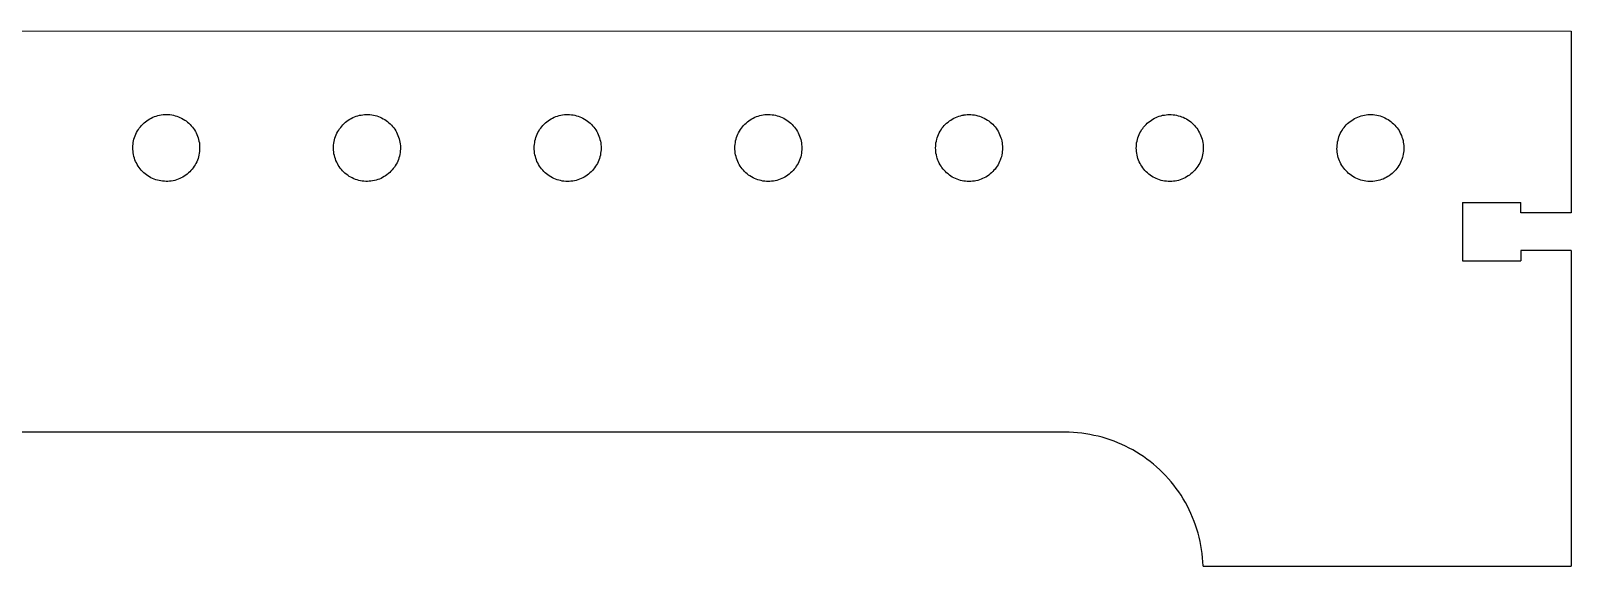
# Model space of a CAD drawing. Extents: x -73 to 73, y -45 to 45.
# Drawn here: x -60.31 to -48.8, y -44.81 to -40.81 of the extents above; entities that cross this region are included whole.
import ezdxf

# ---------------------------------------------------------------- set-up
doc = ezdxf.new("R2010")
doc.units = 0
doc.header["$MEASUREMENT"] = 0
doc.layers.get('0').update_dxf_attribs({"linetype": 'CONTINUOUS'})

msp = doc.modelspace()

# ---------------------------------------------------------------- linework, layer by layer
for p, q in [((-66.548, -40.81), (-48.797, -40.812)), ((-48.797, -40.812), (-48.798, -42.171)), ((-59.373, -41.448), (-59.361, -41.444)), ((-59.361, -41.444), (-59.348, -41.441)), ((-59.348, -41.441), (-59.335, -41.439)), ((-59.335, -41.439), (-59.322, -41.437)), ((-59.322, -41.437), (-59.309, -41.436)), ((-59.309, -41.436), (-59.296, -41.436)), ((-59.296, -41.436), (-59.283, -41.436)), ((-59.283, -41.436), (-59.27, -41.437)), ((-59.27, -41.437), (-59.257, -41.439)), ((-59.257, -41.439), (-59.244, -41.442)), ((-59.244, -41.442), (-59.231, -41.445)), ((-59.231, -41.445), (-59.219, -41.449)), ((-57.879, -41.449), (-57.866, -41.445)), ((-57.866, -41.445), (-57.853, -41.442)), ((-57.853, -41.442), (-57.842, -41.44)), ((-57.842, -41.44), (-57.841, -41.44)), ((-57.841, -41.44), (-57.828, -41.438)), ((-57.828, -41.438), (-57.816, -41.437)), ((-57.816, -41.437), (-57.815, -41.436)), ((-57.815, -41.436), (-57.801, -41.436)), ((-57.801, -41.436), (-57.788, -41.436)), ((-57.788, -41.436), (-57.775, -41.437)), ((-57.775, -41.437), (-57.762, -41.438)), ((-57.762, -41.438), (-57.749, -41.441)), ((-57.749, -41.441), (-57.737, -41.443)), ((-57.737, -41.443), (-57.724, -41.447)), ((-56.374, -41.448), (-56.361, -41.444)), ((-56.361, -41.444), (-56.348, -41.441)), ((-56.348, -41.441), (-56.335, -41.439)), ((-56.335, -41.439), (-56.322, -41.437)), ((-56.322, -41.437), (-56.309, -41.436)), ((-56.309, -41.436), (-56.296, -41.436)), ((-56.296, -41.436), (-56.283, -41.436)), ((-56.283, -41.436), (-56.27, -41.438)), ((-56.27, -41.438), (-56.257, -41.439)), ((-56.257, -41.439), (-56.244, -41.442)), ((-56.244, -41.442), (-56.232, -41.445)), ((-56.232, -41.445), (-56.219, -41.449)), ((-54.874, -41.448), (-54.861, -41.444)), ((-54.861, -41.444), (-54.848, -41.441)), ((-54.848, -41.441), (-54.836, -41.439)), ((-54.836, -41.439), (-54.823, -41.437)), ((-54.823, -41.437), (-54.809, -41.436)), ((-54.809, -41.436), (-54.796, -41.436)), ((-54.796, -41.436), (-54.783, -41.437)), ((-54.783, -41.437), (-54.77, -41.438)), ((-54.77, -41.438), (-54.757, -41.439)), ((-54.757, -41.439), (-54.744, -41.442)), ((-54.744, -41.442), (-54.732, -41.445)), ((-54.732, -41.445), (-54.719, -41.449)), ((-53.375, -41.448), (-53.362, -41.445)), ((-53.362, -41.445), (-53.35, -41.442)), ((-53.35, -41.442), (-53.339, -41.44)), ((-53.339, -41.44), (-53.337, -41.439)), ((-53.337, -41.439), (-53.324, -41.438)), ((-53.324, -41.438), (-53.311, -41.437)), ((-53.311, -41.437), (-53.298, -41.436)), ((-53.298, -41.436), (-53.285, -41.437)), ((-53.285, -41.437), (-53.271, -41.438)), ((-53.271, -41.438), (-53.258, -41.439)), ((-53.258, -41.439), (-53.246, -41.442)), ((-53.246, -41.442), (-53.233, -41.445)), ((-53.233, -41.445), (-53.22, -41.448)), ((-51.876, -41.449), (-51.863, -41.445)), ((-51.863, -41.445), (-51.851, -41.442)), ((-51.851, -41.442), (-51.838, -41.44)), ((-51.838, -41.44), (-51.825, -41.438)), ((-51.825, -41.438), (-51.812, -41.437)), ((-51.812, -41.437), (-51.799, -41.436)), ((-51.799, -41.436), (-51.786, -41.437)), ((-51.786, -41.437), (-51.772, -41.438)), ((-51.772, -41.438), (-51.76, -41.439)), ((-51.76, -41.439), (-51.747, -41.442)), ((-51.747, -41.442), (-51.734, -41.445)), ((-51.734, -41.445), (-51.721, -41.448)), ((-50.368, -41.446), (-50.355, -41.443)), ((-50.355, -41.443), (-50.342, -41.44)), ((-50.342, -41.44), (-50.329, -41.438)), ((-50.329, -41.438), (-50.316, -41.437)), ((-50.316, -41.437), (-50.303, -41.436)), ((-50.303, -41.436), (-50.29, -41.437)), ((-50.29, -41.437), (-50.277, -41.437)), ((-50.277, -41.437), (-50.264, -41.439)), ((-50.264, -41.439), (-50.251, -41.441)), ((-50.251, -41.441), (-50.238, -41.444)), ((-50.238, -41.444), (-50.226, -41.447)), ((-59.52, -41.571), (-59.513, -41.559)), ((-59.513, -41.559), (-59.506, -41.548)), ((-59.506, -41.548), (-59.499, -41.538)), ((-59.499, -41.538), (-59.491, -41.527)), ((-59.491, -41.527), (-59.482, -41.517)), ((-59.482, -41.517), (-59.473, -41.508)), ((-59.473, -41.508), (-59.464, -41.499)), ((-59.464, -41.499), (-59.454, -41.491)), ((-59.454, -41.491), (-59.443, -41.483)), ((-59.443, -41.483), (-59.432, -41.475)), ((-59.432, -41.475), (-59.421, -41.469)), ((-59.421, -41.469), (-59.41, -41.462)), ((-59.41, -41.462), (-59.398, -41.457)), ((-59.398, -41.457), (-59.386, -41.452)), ((-59.386, -41.452), (-59.373, -41.448)), ((-59.219, -41.449), (-59.207, -41.453)), ((-59.207, -41.453), (-59.195, -41.458)), ((-59.195, -41.458), (-59.183, -41.464)), ((-59.183, -41.464), (-59.171, -41.47)), ((-59.171, -41.47), (-59.16, -41.477)), ((-59.16, -41.477), (-59.149, -41.484)), ((-59.149, -41.484), (-59.139, -41.492)), ((-59.139, -41.492), (-59.129, -41.501)), ((-59.129, -41.501), (-59.12, -41.51)), ((-59.12, -41.51), (-59.111, -41.52)), ((-59.111, -41.52), (-59.102, -41.53)), ((-59.102, -41.53), (-59.094, -41.54)), ((-59.094, -41.54), (-59.087, -41.551)), ((-59.087, -41.551), (-59.08, -41.562)), ((-58.016, -41.564), (-58.009, -41.553)), ((-58.009, -41.553), (-58.002, -41.542)), ((-58.002, -41.542), (-57.994, -41.532)), ((-57.994, -41.532), (-57.986, -41.522)), ((-57.986, -41.522), (-57.977, -41.512)), ((-57.977, -41.512), (-57.968, -41.503)), ((-57.968, -41.503), (-57.958, -41.494)), ((-57.958, -41.494), (-57.948, -41.486)), ((-57.948, -41.486), (-57.937, -41.478)), ((-57.937, -41.478), (-57.926, -41.471)), ((-57.926, -41.471), (-57.915, -41.465)), ((-57.915, -41.465), (-57.903, -41.459)), ((-57.903, -41.459), (-57.891, -41.454)), ((-57.891, -41.454), (-57.879, -41.449)), ((-57.724, -41.447), (-57.712, -41.451)), ((-57.712, -41.451), (-57.699, -41.456)), ((-57.699, -41.456), (-57.688, -41.461)), ((-57.688, -41.461), (-57.676, -41.467)), ((-57.676, -41.467), (-57.665, -41.474)), ((-57.665, -41.474), (-57.654, -41.481)), ((-57.654, -41.481), (-57.643, -41.489)), ((-57.643, -41.489), (-57.633, -41.498)), ((-57.633, -41.498), (-57.624, -41.506)), ((-57.624, -41.506), (-57.614, -41.516)), ((-57.614, -41.516), (-57.606, -41.526)), ((-57.606, -41.526), (-57.598, -41.536)), ((-57.598, -41.536), (-57.59, -41.546)), ((-57.59, -41.546), (-57.583, -41.558)), ((-57.583, -41.558), (-57.577, -41.569)), ((-56.52, -41.571), (-56.513, -41.56)), ((-56.513, -41.56), (-56.507, -41.549)), ((-56.507, -41.549), (-56.499, -41.538)), ((-56.499, -41.538), (-56.491, -41.528)), ((-56.491, -41.528), (-56.482, -41.518)), ((-56.482, -41.518), (-56.473, -41.508)), ((-56.473, -41.508), (-56.464, -41.499)), ((-56.464, -41.499), (-56.454, -41.491)), ((-56.454, -41.491), (-56.443, -41.483)), ((-56.443, -41.483), (-56.433, -41.476)), ((-56.433, -41.476), (-56.421, -41.469)), ((-56.421, -41.469), (-56.41, -41.463)), ((-56.41, -41.463), (-56.398, -41.457)), ((-56.398, -41.457), (-56.386, -41.452)), ((-56.386, -41.452), (-56.374, -41.448)), ((-56.219, -41.449), (-56.207, -41.453)), ((-56.207, -41.453), (-56.195, -41.458)), ((-56.195, -41.458), (-56.183, -41.464)), ((-56.183, -41.464), (-56.171, -41.47)), ((-56.171, -41.47), (-56.16, -41.477)), ((-56.16, -41.477), (-56.15, -41.485)), ((-56.15, -41.485), (-56.139, -41.493)), ((-56.139, -41.493), (-56.129, -41.501)), ((-56.129, -41.501), (-56.12, -41.51)), ((-56.12, -41.51), (-56.111, -41.52)), ((-56.111, -41.52), (-56.102, -41.53)), ((-56.102, -41.53), (-56.095, -41.54)), ((-56.095, -41.54), (-56.087, -41.551)), ((-56.087, -41.551), (-56.08, -41.562)), ((-55.02, -41.572), (-55.013, -41.56)), ((-55.013, -41.56), (-55.007, -41.549)), ((-55.007, -41.549), (-54.999, -41.538)), ((-54.999, -41.538), (-54.991, -41.528)), ((-54.991, -41.528), (-54.983, -41.518)), ((-54.983, -41.518), (-54.974, -41.508)), ((-54.974, -41.508), (-54.964, -41.5)), ((-54.964, -41.5), (-54.954, -41.491)), ((-54.954, -41.491), (-54.944, -41.483)), ((-54.944, -41.483), (-54.933, -41.476)), ((-54.933, -41.476), (-54.922, -41.469)), ((-54.922, -41.469), (-54.91, -41.463)), ((-54.91, -41.463), (-54.898, -41.457)), ((-54.898, -41.457), (-54.886, -41.452)), ((-54.886, -41.452), (-54.874, -41.448)), ((-54.719, -41.449), (-54.707, -41.453)), ((-54.707, -41.453), (-54.695, -41.458)), ((-54.695, -41.458), (-54.683, -41.464)), ((-54.683, -41.464), (-54.672, -41.47)), ((-54.672, -41.47), (-54.66, -41.477)), ((-54.66, -41.477), (-54.65, -41.485)), ((-54.65, -41.485), (-54.639, -41.493)), ((-54.639, -41.493), (-54.629, -41.501)), ((-54.629, -41.501), (-54.62, -41.51)), ((-54.62, -41.51), (-54.611, -41.52)), ((-54.611, -41.52), (-54.603, -41.53)), ((-54.603, -41.53), (-54.595, -41.54)), ((-54.595, -41.54), (-54.587, -41.551)), ((-54.587, -41.551), (-54.58, -41.562)), ((-53.514, -41.561), (-53.507, -41.55)), ((-53.507, -41.55), (-53.5, -41.539)), ((-53.5, -41.539), (-53.492, -41.529)), ((-53.492, -41.529), (-53.483, -41.519)), ((-53.483, -41.519), (-53.474, -41.509)), ((-53.474, -41.509), (-53.465, -41.5)), ((-53.465, -41.5), (-53.455, -41.492)), ((-53.455, -41.492), (-53.445, -41.484)), ((-53.445, -41.484), (-53.434, -41.477)), ((-53.434, -41.477), (-53.423, -41.47)), ((-53.423, -41.47), (-53.411, -41.463)), ((-53.411, -41.463), (-53.399, -41.458)), ((-53.399, -41.458), (-53.387, -41.453)), ((-53.387, -41.453), (-53.375, -41.448)), ((-53.22, -41.448), (-53.208, -41.453)), ((-53.208, -41.453), (-53.196, -41.458)), ((-53.196, -41.458), (-53.184, -41.463)), ((-53.184, -41.463), (-53.173, -41.47)), ((-53.173, -41.47), (-53.161, -41.477)), ((-53.161, -41.477), (-53.151, -41.484)), ((-53.151, -41.484), (-53.14, -41.492)), ((-53.14, -41.492), (-53.13, -41.5)), ((-53.13, -41.5), (-53.121, -41.509)), ((-53.121, -41.509), (-53.112, -41.519)), ((-53.112, -41.519), (-53.103, -41.529)), ((-53.103, -41.529), (-53.095, -41.539)), ((-53.095, -41.539), (-53.088, -41.55)), ((-53.088, -41.55), (-53.081, -41.561)), ((-52.015, -41.562), (-52.008, -41.551)), ((-52.008, -41.551), (-52, -41.54)), ((-52, -41.54), (-51.993, -41.53)), ((-51.993, -41.53), (-51.984, -41.52)), ((-51.984, -41.52), (-51.975, -41.51)), ((-51.975, -41.51), (-51.966, -41.501)), ((-51.966, -41.501), (-51.956, -41.493)), ((-51.956, -41.493), (-51.945, -41.485)), ((-51.945, -41.485), (-51.935, -41.477)), ((-51.935, -41.477), (-51.923, -41.47)), ((-51.923, -41.47), (-51.912, -41.464)), ((-51.912, -41.464), (-51.9, -41.458)), ((-51.9, -41.458), (-51.888, -41.453)), ((-51.888, -41.453), (-51.876, -41.449)), ((-51.721, -41.448), (-51.709, -41.453)), ((-51.709, -41.453), (-51.697, -41.457)), ((-51.697, -41.457), (-51.685, -41.463)), ((-51.685, -41.463), (-51.673, -41.469)), ((-51.673, -41.469), (-51.662, -41.476)), ((-51.662, -41.476), (-51.651, -41.483)), ((-51.651, -41.483), (-51.641, -41.491)), ((-51.641, -41.491), (-51.631, -41.5)), ((-51.631, -41.5), (-51.622, -41.509)), ((-51.622, -41.509), (-51.613, -41.518)), ((-51.613, -41.518), (-51.604, -41.528)), ((-51.604, -41.528), (-51.596, -41.539)), ((-51.596, -41.539), (-51.588, -41.549)), ((-51.588, -41.549), (-51.582, -41.56)), ((-51.582, -41.56), (-51.575, -41.572)), ((-50.517, -41.566), (-50.51, -41.555)), ((-50.51, -41.555), (-50.503, -41.544)), ((-50.503, -41.544), (-50.495, -41.534)), ((-50.495, -41.534), (-50.487, -41.523)), ((-50.487, -41.523), (-50.478, -41.514)), ((-50.478, -41.514), (-50.469, -41.504)), ((-50.469, -41.504), (-50.459, -41.496)), ((-50.459, -41.496), (-50.449, -41.488)), ((-50.449, -41.488), (-50.438, -41.48)), ((-50.438, -41.48), (-50.427, -41.473)), ((-50.427, -41.473), (-50.416, -41.466)), ((-50.416, -41.466), (-50.404, -41.46)), ((-50.404, -41.46), (-50.392, -41.455)), ((-50.392, -41.455), (-50.38, -41.45)), ((-50.38, -41.45), (-50.368, -41.446)), ((-50.226, -41.447), (-50.213, -41.451)), ((-50.213, -41.451), (-50.201, -41.456)), ((-50.201, -41.456), (-50.189, -41.461)), ((-50.189, -41.461), (-50.178, -41.467)), ((-50.178, -41.467), (-50.166, -41.474)), ((-50.166, -41.474), (-50.155, -41.481)), ((-50.155, -41.481), (-50.145, -41.489)), ((-50.145, -41.489), (-50.135, -41.497)), ((-50.135, -41.497), (-50.125, -41.506)), ((-50.125, -41.506), (-50.116, -41.515)), ((-50.116, -41.515), (-50.107, -41.525)), ((-50.107, -41.525), (-50.099, -41.535)), ((-50.099, -41.535), (-50.091, -41.545)), ((-50.091, -41.545), (-50.084, -41.556)), ((-50.084, -41.556), (-50.077, -41.568)), ((-59.548, -41.684), (-59.547, -41.671)), ((-59.547, -41.671), (-59.546, -41.658)), ((-59.546, -41.658), (-59.544, -41.645)), ((-59.544, -41.645), (-59.542, -41.632)), ((-59.542, -41.632), (-59.539, -41.62)), ((-59.539, -41.62), (-59.535, -41.607)), ((-59.535, -41.607), (-59.53, -41.595)), ((-59.53, -41.595), (-59.525, -41.583)), ((-59.525, -41.583), (-59.52, -41.571)), ((-59.08, -41.562), (-59.074, -41.574)), ((-59.074, -41.574), (-59.069, -41.586)), ((-59.069, -41.586), (-59.064, -41.598)), ((-59.064, -41.598), (-59.059, -41.61)), ((-59.059, -41.61), (-59.056, -41.623)), ((-59.056, -41.623), (-59.053, -41.635)), ((-59.053, -41.635), (-59.05, -41.648)), ((-59.05, -41.648), (-59.049, -41.661)), ((-59.049, -41.661), (-59.048, -41.674)), ((-59.048, -41.674), (-59.048, -41.687)), ((-58.047, -41.664), (-58.045, -41.651)), ((-58.047, -41.677), (-58.047, -41.664)), ((-58.045, -41.651), (-58.043, -41.638)), ((-58.043, -41.638), (-58.04, -41.625)), ((-58.04, -41.625), (-58.037, -41.612)), ((-58.037, -41.612), (-58.032, -41.6)), ((-58.032, -41.6), (-58.028, -41.588)), ((-58.028, -41.588), (-58.022, -41.576)), ((-58.022, -41.576), (-58.016, -41.564)), ((-57.577, -41.569), (-57.571, -41.581)), ((-57.571, -41.581), (-57.566, -41.593)), ((-57.566, -41.593), (-57.561, -41.605)), ((-57.561, -41.605), (-57.557, -41.617)), ((-57.557, -41.617), (-57.554, -41.63)), ((-57.554, -41.63), (-57.551, -41.643)), ((-57.551, -41.643), (-57.549, -41.656)), ((-57.549, -41.656), (-57.548, -41.669)), ((-57.548, -41.669), (-57.548, -41.682)), ((-56.548, -41.685), (-56.547, -41.672)), ((-56.547, -41.672), (-56.546, -41.659)), ((-56.546, -41.659), (-56.544, -41.646)), ((-56.544, -41.646), (-56.542, -41.633)), ((-56.542, -41.633), (-56.539, -41.62)), ((-56.539, -41.62), (-56.535, -41.607)), ((-56.535, -41.607), (-56.53, -41.595)), ((-56.53, -41.595), (-56.525, -41.583)), ((-56.525, -41.583), (-56.52, -41.571)), ((-56.08, -41.562), (-56.074, -41.574)), ((-56.074, -41.574), (-56.069, -41.586)), ((-56.069, -41.586), (-56.064, -41.598)), ((-56.064, -41.598), (-56.059, -41.61)), ((-56.059, -41.61), (-56.056, -41.623)), ((-56.056, -41.623), (-56.053, -41.635)), ((-56.053, -41.635), (-56.05, -41.648)), ((-56.05, -41.648), (-56.049, -41.661)), ((-56.049, -41.661), (-56.048, -41.674)), ((-56.048, -41.674), (-56.048, -41.687)), ((-55.048, -41.685), (-55.047, -41.672)), ((-55.047, -41.672), (-55.046, -41.659)), ((-55.046, -41.659), (-55.044, -41.646)), ((-55.044, -41.646), (-55.042, -41.633)), ((-55.042, -41.633), (-55.039, -41.62)), ((-55.039, -41.62), (-55.035, -41.608)), ((-55.035, -41.608), (-55.031, -41.595)), ((-55.031, -41.595), (-55.025, -41.583)), ((-55.025, -41.583), (-55.02, -41.572)), ((-54.58, -41.562), (-54.574, -41.574)), ((-54.574, -41.574), (-54.569, -41.586)), ((-54.569, -41.586), (-54.564, -41.598)), ((-54.564, -41.598), (-54.559, -41.61)), ((-54.559, -41.61), (-54.556, -41.623)), ((-54.556, -41.623), (-54.553, -41.635)), ((-54.553, -41.635), (-54.55, -41.648)), ((-54.55, -41.648), (-54.549, -41.661)), ((-54.549, -41.661), (-54.548, -41.674)), ((-54.548, -41.674), (-54.548, -41.687)), ((-53.548, -41.686), (-53.547, -41.673)), ((-53.547, -41.673), (-53.546, -41.66)), ((-53.546, -41.66), (-53.545, -41.647)), ((-53.545, -41.647), (-53.542, -41.634)), ((-53.542, -41.634), (-53.539, -41.621)), ((-53.539, -41.621), (-53.535, -41.609)), ((-53.535, -41.609), (-53.531, -41.597)), ((-53.531, -41.597), (-53.526, -41.585)), ((-53.526, -41.585), (-53.52, -41.573)), ((-53.52, -41.573), (-53.514, -41.561)), ((-53.081, -41.561), (-53.075, -41.573)), ((-53.075, -41.573), (-53.069, -41.585)), ((-53.069, -41.585), (-53.064, -41.597)), ((-53.064, -41.597), (-53.06, -41.609)), ((-53.06, -41.609), (-53.056, -41.621)), ((-53.056, -41.621), (-53.053, -41.634)), ((-53.053, -41.634), (-53.051, -41.647)), ((-53.051, -41.647), (-53.049, -41.66)), ((-53.049, -41.66), (-53.048, -41.673)), ((-53.048, -41.673), (-53.048, -41.686)), ((-52.048, -41.687), (-52.047, -41.674)), ((-52.047, -41.674), (-52.046, -41.661)), ((-52.046, -41.661), (-52.045, -41.648)), ((-52.045, -41.648), (-52.042, -41.635)), ((-52.042, -41.635), (-52.039, -41.623)), ((-52.039, -41.623), (-52.036, -41.61)), ((-52.036, -41.61), (-52.031, -41.598)), ((-52.031, -41.598), (-52.026, -41.586)), ((-52.026, -41.586), (-52.021, -41.574)), ((-52.021, -41.574), (-52.015, -41.562)), ((-51.575, -41.572), (-51.57, -41.584)), ((-51.57, -41.584), (-51.565, -41.596)), ((-51.565, -41.596), (-51.56, -41.608)), ((-51.56, -41.608), (-51.556, -41.621)), ((-51.556, -41.621), (-51.553, -41.633)), ((-51.553, -41.633), (-51.551, -41.646)), ((-51.551, -41.646), (-51.549, -41.659)), ((-51.549, -41.659), (-51.548, -41.672)), ((-51.548, -41.672), (-51.548, -41.685)), ((-50.547, -41.666), (-50.545, -41.653)), ((-50.547, -41.679), (-50.547, -41.666)), ((-50.545, -41.653), (-50.543, -41.64)), ((-50.543, -41.64), (-50.54, -41.627)), ((-50.54, -41.627), (-50.537, -41.615)), ((-50.537, -41.615), (-50.533, -41.602)), ((-50.533, -41.602), (-50.528, -41.59)), ((-50.528, -41.59), (-50.523, -41.578)), ((-50.523, -41.578), (-50.517, -41.566)), ((-50.077, -41.568), (-50.072, -41.58)), ((-50.072, -41.58), (-50.066, -41.592)), ((-50.066, -41.592), (-50.062, -41.604)), ((-50.062, -41.604), (-50.058, -41.616)), ((-50.058, -41.616), (-50.054, -41.629)), ((-50.054, -41.629), (-50.052, -41.642)), ((-50.052, -41.642), (-50.05, -41.655)), ((-50.05, -41.655), (-50.048, -41.668)), ((-50.048, -41.668), (-50.048, -41.681)), ((-59.547, -41.697), (-59.548, -41.684)), ((-59.546, -41.71), (-59.547, -41.697)), ((-59.545, -41.723), (-59.546, -41.71)), ((-59.542, -41.736), (-59.545, -41.723)), ((-59.539, -41.749), (-59.542, -41.736)), ((-59.536, -41.762), (-59.539, -41.749)), ((-59.532, -41.774), (-59.536, -41.762)), ((-59.527, -41.786), (-59.532, -41.774)), ((-59.521, -41.798), (-59.527, -41.786)), ((-59.07, -41.789), (-59.076, -41.801)), ((-59.065, -41.777), (-59.07, -41.789)), ((-59.06, -41.765), (-59.065, -41.777)), ((-59.057, -41.752), (-59.06, -41.765)), ((-59.053, -41.739), (-59.057, -41.752)), ((-59.051, -41.726), (-59.053, -41.739)), ((-59.049, -41.713), (-59.051, -41.726)), ((-59.048, -41.7), (-59.049, -41.713)), ((-59.048, -41.687), (-59.048, -41.7)), ((-58.048, -41.69), (-58.047, -41.677)), ((-58.047, -41.703), (-58.048, -41.69)), ((-58.046, -41.716), (-58.047, -41.703)), ((-58.044, -41.729), (-58.046, -41.716)), ((-58.041, -41.742), (-58.044, -41.729)), ((-58.038, -41.754), (-58.041, -41.742)), ((-58.034, -41.767), (-58.038, -41.754)), ((-58.03, -41.779), (-58.034, -41.767)), ((-58.024, -41.791), (-58.03, -41.779)), ((-57.568, -41.784), (-57.573, -41.796)), ((-57.563, -41.772), (-57.568, -41.784)), ((-57.559, -41.759), (-57.563, -41.772)), ((-57.555, -41.747), (-57.559, -41.759)), ((-57.552, -41.734), (-57.555, -41.747)), ((-57.55, -41.721), (-57.552, -41.734)), ((-57.549, -41.708), (-57.55, -41.721)), ((-57.548, -41.695), (-57.549, -41.708)), ((-57.548, -41.682), (-57.548, -41.695)), ((-56.547, -41.698), (-56.548, -41.685)), ((-56.546, -41.711), (-56.547, -41.698)), ((-56.545, -41.724), (-56.546, -41.711)), ((-56.542, -41.737), (-56.545, -41.724)), ((-56.539, -41.749), (-56.542, -41.737)), ((-56.536, -41.762), (-56.539, -41.749)), ((-56.531, -41.774), (-56.536, -41.762)), ((-56.527, -41.786), (-56.531, -41.774)), ((-56.521, -41.798), (-56.527, -41.786)), ((-56.07, -41.789), (-56.075, -41.801)), ((-56.065, -41.777), (-56.07, -41.789)), ((-56.06, -41.765), (-56.065, -41.777)), ((-56.056, -41.752), (-56.06, -41.765)), ((-56.053, -41.739), (-56.056, -41.752)), ((-56.051, -41.726), (-56.053, -41.739)), ((-56.049, -41.713), (-56.051, -41.726)), ((-56.048, -41.7), (-56.049, -41.713)), ((-56.048, -41.687), (-56.048, -41.7)), ((-55.047, -41.698), (-55.048, -41.685)), ((-55.046, -41.711), (-55.047, -41.698)), ((-55.045, -41.724), (-55.046, -41.711)), ((-55.042, -41.737), (-55.045, -41.724)), ((-55.039, -41.75), (-55.042, -41.737)), ((-55.036, -41.762), (-55.039, -41.75)), ((-55.031, -41.775), (-55.036, -41.762)), ((-55.026, -41.787), (-55.031, -41.775)), ((-55.021, -41.799), (-55.026, -41.787)), ((-54.57, -41.789), (-54.575, -41.801)), ((-54.565, -41.777), (-54.57, -41.789)), ((-54.56, -41.765), (-54.565, -41.777)), ((-54.556, -41.752), (-54.56, -41.765)), ((-54.553, -41.739), (-54.556, -41.752)), ((-54.551, -41.726), (-54.553, -41.739)), ((-54.549, -41.713), (-54.551, -41.726)), ((-54.548, -41.7), (-54.549, -41.713)), ((-54.548, -41.687), (-54.548, -41.7)), ((-53.547, -41.699), (-53.548, -41.686)), ((-53.546, -41.712), (-53.547, -41.699)), ((-53.545, -41.725), (-53.546, -41.712)), ((-53.542, -41.738), (-53.545, -41.725)), ((-53.539, -41.751), (-53.542, -41.738)), ((-53.535, -41.763), (-53.539, -41.751)), ((-53.531, -41.776), (-53.535, -41.763)), ((-53.526, -41.788), (-53.531, -41.776)), ((-53.52, -41.8), (-53.526, -41.788)), ((-53.069, -41.788), (-53.075, -41.8)), ((-53.064, -41.776), (-53.069, -41.788)), ((-53.06, -41.763), (-53.064, -41.776)), ((-53.056, -41.751), (-53.06, -41.763)), ((-53.053, -41.738), (-53.056, -41.751)), ((-53.051, -41.725), (-53.053, -41.738)), ((-53.049, -41.712), (-53.051, -41.725)), ((-53.048, -41.699), (-53.049, -41.712)), ((-53.048, -41.686), (-53.048, -41.699)), ((-52.047, -41.7), (-52.048, -41.687)), ((-52.046, -41.713), (-52.047, -41.7)), ((-52.044, -41.726), (-52.046, -41.713)), ((-52.042, -41.739), (-52.044, -41.726)), ((-52.039, -41.752), (-52.042, -41.739)), ((-52.035, -41.765), (-52.039, -41.752)), ((-52.031, -41.777), (-52.035, -41.765)), ((-52.026, -41.789), (-52.031, -41.777)), ((-52.02, -41.801), (-52.026, -41.789)), ((-51.569, -41.787), (-51.574, -41.799)), ((-51.564, -41.775), (-51.569, -41.787)), ((-51.559, -41.763), (-51.564, -41.775)), ((-51.556, -41.75), (-51.559, -41.763)), ((-51.553, -41.737), (-51.556, -41.75)), ((-51.551, -41.724), (-51.553, -41.737)), ((-51.549, -41.711), (-51.551, -41.724)), ((-51.548, -41.698), (-51.549, -41.711)), ((-51.548, -41.685), (-51.548, -41.698)), ((-50.548, -41.692), (-50.547, -41.679)), ((-50.547, -41.705), (-50.548, -41.692)), ((-50.546, -41.718), (-50.547, -41.705)), ((-50.544, -41.731), (-50.546, -41.718)), ((-50.541, -41.744), (-50.544, -41.731)), ((-50.538, -41.757), (-50.541, -41.744)), ((-50.534, -41.769), (-50.538, -41.757)), ((-50.529, -41.781), (-50.534, -41.769)), ((-50.524, -41.793), (-50.529, -41.781)), ((-50.067, -41.783), (-50.072, -41.795)), ((-50.062, -41.771), (-50.067, -41.783)), ((-50.058, -41.758), (-50.062, -41.771)), ((-50.055, -41.746), (-50.058, -41.758)), ((-50.052, -41.733), (-50.055, -41.746)), ((-50.05, -41.72), (-50.052, -41.733)), ((-50.048, -41.707), (-50.05, -41.72)), ((-50.048, -41.681), (-50.048, -41.694)), ((-50.048, -41.694), (-50.048, -41.707)), ((-59.515, -41.809), (-59.521, -41.798)), ((-59.508, -41.821), (-59.515, -41.809)), ((-59.501, -41.832), (-59.508, -41.821)), ((-59.493, -41.842), (-59.501, -41.832)), ((-59.484, -41.852), (-59.493, -41.842)), ((-59.475, -41.861), (-59.484, -41.852)), ((-59.466, -41.871), (-59.475, -41.861)), ((-59.456, -41.879), (-59.466, -41.871)), ((-59.446, -41.887), (-59.456, -41.879)), ((-59.435, -41.895), (-59.446, -41.887)), ((-59.424, -41.902), (-59.435, -41.895)), ((-59.412, -41.908), (-59.424, -41.902)), ((-59.174, -41.903), (-59.185, -41.909)), ((-59.163, -41.896), (-59.174, -41.903)), ((-59.152, -41.889), (-59.163, -41.896)), ((-59.141, -41.881), (-59.152, -41.889)), ((-59.131, -41.873), (-59.141, -41.881)), ((-59.122, -41.864), (-59.131, -41.873)), ((-59.113, -41.854), (-59.122, -41.864)), ((-59.104, -41.844), (-59.113, -41.854)), ((-59.096, -41.834), (-59.104, -41.844)), ((-59.089, -41.823), (-59.096, -41.834)), ((-59.082, -41.812), (-59.089, -41.823)), ((-59.076, -41.801), (-59.082, -41.812)), ((-58.019, -41.803), (-58.024, -41.791)), ((-58.012, -41.814), (-58.019, -41.803)), ((-58.005, -41.825), (-58.012, -41.814)), ((-57.998, -41.836), (-58.005, -41.825)), ((-57.989, -41.846), (-57.998, -41.836)), ((-57.981, -41.856), (-57.989, -41.846)), ((-57.972, -41.865), (-57.981, -41.856)), ((-57.962, -41.874), (-57.972, -41.865)), ((-57.952, -41.883), (-57.962, -41.874)), ((-57.941, -41.89), (-57.952, -41.883)), ((-57.93, -41.898), (-57.941, -41.89)), ((-57.919, -41.904), (-57.93, -41.898)), ((-57.908, -41.91), (-57.919, -41.904)), ((-57.669, -41.9), (-57.681, -41.907)), ((-57.658, -41.893), (-57.669, -41.9)), ((-57.648, -41.886), (-57.658, -41.893)), ((-57.637, -41.878), (-57.648, -41.886)), ((-57.627, -41.869), (-57.637, -41.878)), ((-57.618, -41.86), (-57.627, -41.869)), ((-57.609, -41.85), (-57.618, -41.86)), ((-57.601, -41.84), (-57.609, -41.85)), ((-57.593, -41.83), (-57.601, -41.84)), ((-57.586, -41.819), (-57.593, -41.83)), ((-57.579, -41.808), (-57.586, -41.819)), ((-57.573, -41.796), (-57.579, -41.808)), ((-56.515, -41.81), (-56.521, -41.798)), ((-56.508, -41.821), (-56.515, -41.81)), ((-56.501, -41.832), (-56.508, -41.821)), ((-56.493, -41.842), (-56.501, -41.832)), ((-56.484, -41.852), (-56.493, -41.842)), ((-56.475, -41.862), (-56.484, -41.852)), ((-56.466, -41.871), (-56.475, -41.862)), ((-56.456, -41.879), (-56.466, -41.871)), ((-56.446, -41.887), (-56.456, -41.879)), ((-56.435, -41.895), (-56.446, -41.887)), ((-56.424, -41.902), (-56.435, -41.895)), ((-56.412, -41.908), (-56.424, -41.902)), ((-56.174, -41.903), (-56.185, -41.909)), ((-56.163, -41.896), (-56.174, -41.903)), ((-56.152, -41.889), (-56.163, -41.896)), ((-56.141, -41.881), (-56.152, -41.889)), ((-56.131, -41.873), (-56.141, -41.881)), ((-56.122, -41.864), (-56.131, -41.873)), ((-56.113, -41.854), (-56.122, -41.864)), ((-56.104, -41.844), (-56.113, -41.854)), ((-56.096, -41.834), (-56.104, -41.844)), ((-56.089, -41.823), (-56.096, -41.834)), ((-56.082, -41.812), (-56.089, -41.823)), ((-56.075, -41.801), (-56.082, -41.812)), ((-55.015, -41.81), (-55.021, -41.799)), ((-55.008, -41.821), (-55.015, -41.81)), ((-55.001, -41.832), (-55.008, -41.821)), ((-54.993, -41.842), (-55.001, -41.832)), ((-54.984, -41.852), (-54.993, -41.842)), ((-54.975, -41.862), (-54.984, -41.852)), ((-54.966, -41.871), (-54.975, -41.862)), ((-54.956, -41.88), (-54.966, -41.871)), ((-54.945, -41.888), (-54.956, -41.88)), ((-54.935, -41.895), (-54.945, -41.888)), ((-54.924, -41.902), (-54.935, -41.895)), ((-54.912, -41.908), (-54.924, -41.902)), ((-54.674, -41.903), (-54.685, -41.909)), ((-54.662, -41.896), (-54.674, -41.903)), ((-54.652, -41.889), (-54.662, -41.896)), ((-54.641, -41.881), (-54.652, -41.889)), ((-54.631, -41.873), (-54.641, -41.881)), ((-54.622, -41.864), (-54.631, -41.873)), ((-54.613, -41.854), (-54.622, -41.864)), ((-54.604, -41.844), (-54.613, -41.854)), ((-54.596, -41.834), (-54.604, -41.844)), ((-54.589, -41.823), (-54.596, -41.834)), ((-54.582, -41.812), (-54.589, -41.823)), ((-54.575, -41.801), (-54.582, -41.812)), ((-53.514, -41.811), (-53.52, -41.8)), ((-53.507, -41.822), (-53.514, -41.811)), ((-53.5, -41.833), (-53.507, -41.822)), ((-53.492, -41.844), (-53.5, -41.833)), ((-53.483, -41.853), (-53.492, -41.844)), ((-53.474, -41.863), (-53.483, -41.853)), ((-53.465, -41.872), (-53.474, -41.863)), ((-53.455, -41.88), (-53.465, -41.872)), ((-53.445, -41.888), (-53.455, -41.88)), ((-53.434, -41.896), (-53.445, -41.888)), ((-53.423, -41.903), (-53.434, -41.896)), ((-53.411, -41.909), (-53.423, -41.903)), ((-53.173, -41.903), (-53.184, -41.909)), ((-53.161, -41.896), (-53.173, -41.903)), ((-53.151, -41.888), (-53.161, -41.896)), ((-53.14, -41.88), (-53.151, -41.888)), ((-53.13, -41.872), (-53.14, -41.88)), ((-53.121, -41.863), (-53.13, -41.872)), ((-53.112, -41.853), (-53.121, -41.863)), ((-53.103, -41.844), (-53.112, -41.853)), ((-53.095, -41.833), (-53.103, -41.844)), ((-53.088, -41.822), (-53.095, -41.833)), ((-53.081, -41.811), (-53.088, -41.822)), ((-53.075, -41.8), (-53.081, -41.811)), ((-52.014, -41.812), (-52.02, -41.801)), ((-52.007, -41.823), (-52.014, -41.812)), ((-51.999, -41.834), (-52.007, -41.823)), ((-51.991, -41.844), (-51.999, -41.834)), ((-51.983, -41.854), (-51.991, -41.844)), ((-51.974, -41.864), (-51.983, -41.854)), ((-51.964, -41.873), (-51.974, -41.864)), ((-51.954, -41.881), (-51.964, -41.873)), ((-51.944, -41.889), (-51.954, -41.881)), ((-51.933, -41.897), (-51.944, -41.889)), ((-51.922, -41.903), (-51.933, -41.897)), ((-51.91, -41.91), (-51.922, -41.903)), ((-51.672, -41.902), (-51.683, -41.909)), ((-51.661, -41.895), (-51.672, -41.902)), ((-51.65, -41.888), (-51.661, -41.895)), ((-51.639, -41.88), (-51.65, -41.888)), ((-51.63, -41.871), (-51.639, -41.88)), ((-51.62, -41.862), (-51.63, -41.871)), ((-51.611, -41.853), (-51.62, -41.862)), ((-51.603, -41.843), (-51.611, -41.853)), ((-51.595, -41.832), (-51.603, -41.843)), ((-51.587, -41.822), (-51.595, -41.832)), ((-51.581, -41.81), (-51.587, -41.822)), ((-51.574, -41.799), (-51.581, -41.81)), ((-50.518, -41.805), (-50.524, -41.793)), ((-50.511, -41.816), (-50.518, -41.805)), ((-50.504, -41.827), (-50.511, -41.816)), ((-50.496, -41.838), (-50.504, -41.827)), ((-50.488, -41.848), (-50.496, -41.838)), ((-50.48, -41.858), (-50.488, -41.848)), ((-50.47, -41.867), (-50.48, -41.858)), ((-50.461, -41.876), (-50.47, -41.867)), ((-50.45, -41.884), (-50.461, -41.876)), ((-50.44, -41.892), (-50.45, -41.884)), ((-50.429, -41.899), (-50.44, -41.892)), ((-50.418, -41.906), (-50.429, -41.899)), ((-50.406, -41.912), (-50.418, -41.906)), ((-50.168, -41.9), (-50.179, -41.907)), ((-50.157, -41.893), (-50.168, -41.9)), ((-50.146, -41.885), (-50.157, -41.893)), ((-50.136, -41.877), (-50.146, -41.885)), ((-50.126, -41.868), (-50.136, -41.877)), ((-50.117, -41.859), (-50.126, -41.868)), ((-50.108, -41.849), (-50.117, -41.859)), ((-50.1, -41.839), (-50.108, -41.849)), ((-50.092, -41.829), (-50.1, -41.839)), ((-50.085, -41.818), (-50.092, -41.829)), ((-50.078, -41.806), (-50.085, -41.818)), ((-50.072, -41.795), (-50.078, -41.806)), ((-59.401, -41.914), (-59.412, -41.908)), ((-59.389, -41.919), (-59.401, -41.914)), ((-59.376, -41.923), (-59.389, -41.919)), ((-59.364, -41.927), (-59.376, -41.923)), ((-59.351, -41.93), (-59.364, -41.927)), ((-59.338, -41.932), (-59.351, -41.93)), ((-59.325, -41.934), (-59.338, -41.932)), ((-59.312, -41.935), (-59.325, -41.934)), ((-59.299, -41.936), (-59.312, -41.935)), ((-59.286, -41.936), (-59.299, -41.936)), ((-59.273, -41.935), (-59.286, -41.936)), ((-59.26, -41.933), (-59.273, -41.935)), ((-59.247, -41.931), (-59.26, -41.933)), ((-59.234, -41.928), (-59.247, -41.931)), ((-59.222, -41.924), (-59.234, -41.928)), ((-59.209, -41.92), (-59.222, -41.924)), ((-59.197, -41.915), (-59.209, -41.92)), ((-59.185, -41.909), (-59.197, -41.915)), ((-57.896, -41.916), (-57.908, -41.91)), ((-57.884, -41.921), (-57.896, -41.916)), ((-57.871, -41.925), (-57.884, -41.921)), ((-57.859, -41.928), (-57.871, -41.925)), ((-57.846, -41.931), (-57.859, -41.928)), ((-57.833, -41.933), (-57.846, -41.931)), ((-57.82, -41.935), (-57.833, -41.933)), ((-57.807, -41.936), (-57.82, -41.935)), ((-57.794, -41.936), (-57.807, -41.936)), ((-57.781, -41.935), (-57.794, -41.936)), ((-57.768, -41.934), (-57.781, -41.935)), ((-57.755, -41.932), (-57.768, -41.934)), ((-57.742, -41.93), (-57.755, -41.932)), ((-57.729, -41.926), (-57.742, -41.93)), ((-57.717, -41.922), (-57.729, -41.926)), ((-57.704, -41.918), (-57.717, -41.922)), ((-57.692, -41.913), (-57.704, -41.918)), ((-57.681, -41.907), (-57.692, -41.913)), ((-56.401, -41.914), (-56.412, -41.908)), ((-56.388, -41.919), (-56.401, -41.914)), ((-56.376, -41.923), (-56.388, -41.919)), ((-56.364, -41.927), (-56.376, -41.923)), ((-56.351, -41.93), (-56.364, -41.927)), ((-56.338, -41.933), (-56.351, -41.93)), ((-56.325, -41.934), (-56.338, -41.933)), ((-56.312, -41.936), (-56.325, -41.934)), ((-56.299, -41.936), (-56.312, -41.936)), ((-56.286, -41.936), (-56.299, -41.936)), ((-56.273, -41.935), (-56.286, -41.936)), ((-56.26, -41.933), (-56.273, -41.935)), ((-56.247, -41.931), (-56.26, -41.933)), ((-56.234, -41.928), (-56.247, -41.931)), ((-56.222, -41.924), (-56.234, -41.928)), ((-56.209, -41.92), (-56.222, -41.924)), ((-56.197, -41.915), (-56.209, -41.92)), ((-56.185, -41.909), (-56.197, -41.915)), ((-54.9, -41.914), (-54.912, -41.908)), ((-54.888, -41.919), (-54.9, -41.914)), ((-54.876, -41.923), (-54.888, -41.919)), ((-54.863, -41.927), (-54.876, -41.923)), ((-54.851, -41.93), (-54.863, -41.927)), ((-54.838, -41.933), (-54.851, -41.93)), ((-54.825, -41.935), (-54.838, -41.933)), ((-54.812, -41.936), (-54.825, -41.935)), ((-54.799, -41.936), (-54.812, -41.936)), ((-54.786, -41.936), (-54.799, -41.936)), ((-54.773, -41.935), (-54.786, -41.936)), ((-54.76, -41.933), (-54.773, -41.935)), ((-54.747, -41.931), (-54.76, -41.933)), ((-54.734, -41.928), (-54.747, -41.931)), ((-54.721, -41.924), (-54.734, -41.928)), ((-54.709, -41.92), (-54.721, -41.924)), ((-54.697, -41.915), (-54.709, -41.92)), ((-54.685, -41.909), (-54.697, -41.915)), ((-53.399, -41.915), (-53.411, -41.909)), ((-53.387, -41.92), (-53.399, -41.915)), ((-53.375, -41.924), (-53.387, -41.92)), ((-53.362, -41.928), (-53.375, -41.924)), ((-53.35, -41.931), (-53.362, -41.928)), ((-53.337, -41.933), (-53.35, -41.931)), ((-53.324, -41.935), (-53.337, -41.933)), ((-53.311, -41.936), (-53.324, -41.935)), ((-53.298, -41.936), (-53.311, -41.936)), ((-53.285, -41.936), (-53.298, -41.936)), ((-53.271, -41.935), (-53.285, -41.936)), ((-53.258, -41.933), (-53.271, -41.935)), ((-53.246, -41.931), (-53.258, -41.933)), ((-53.233, -41.928), (-53.246, -41.931)), ((-53.22, -41.924), (-53.233, -41.928)), ((-53.208, -41.92), (-53.22, -41.924)), ((-53.196, -41.915), (-53.208, -41.92)), ((-53.184, -41.909), (-53.196, -41.915)), ((-51.898, -41.915), (-51.91, -41.91)), ((-51.886, -41.92), (-51.898, -41.915)), ((-51.874, -41.924), (-51.886, -41.92)), ((-51.861, -41.928), (-51.874, -41.924)), ((-51.849, -41.931), (-51.861, -41.928)), ((-51.836, -41.933), (-51.849, -41.931)), ((-51.823, -41.935), (-51.836, -41.933)), ((-51.81, -41.936), (-51.823, -41.935)), ((-51.797, -41.936), (-51.81, -41.936)), ((-51.783, -41.936), (-51.797, -41.936)), ((-51.77, -41.935), (-51.783, -41.936)), ((-51.757, -41.933), (-51.77, -41.935)), ((-51.745, -41.931), (-51.757, -41.933)), ((-51.732, -41.928), (-51.745, -41.931)), ((-51.719, -41.924), (-51.732, -41.928)), ((-51.707, -41.919), (-51.719, -41.924)), ((-51.695, -41.914), (-51.707, -41.919)), ((-51.683, -41.909), (-51.695, -41.914)), ((-50.394, -41.917), (-50.406, -41.912)), ((-50.382, -41.922), (-50.394, -41.917)), ((-50.369, -41.926), (-50.382, -41.922)), ((-50.357, -41.929), (-50.369, -41.926)), ((-50.344, -41.932), (-50.357, -41.929)), ((-50.331, -41.934), (-50.344, -41.932)), ((-50.318, -41.936), (-50.331, -41.934)), ((-50.305, -41.936), (-50.318, -41.936)), ((-50.292, -41.936), (-50.305, -41.936)), ((-50.279, -41.936), (-50.292, -41.936)), ((-50.266, -41.934), (-50.279, -41.936)), ((-50.253, -41.932), (-50.266, -41.934)), ((-50.24, -41.93), (-50.253, -41.932)), ((-50.227, -41.926), (-50.24, -41.93)), ((-50.215, -41.922), (-50.227, -41.926)), ((-50.203, -41.918), (-50.215, -41.922)), ((-50.191, -41.912), (-50.203, -41.918)), ((-50.179, -41.907), (-50.191, -41.912)), ((-49.61, -42.093), (-49.61, -42.53)), ((-49.61, -42.093), (-49.173, -42.093)), ((-49.173, -42.171), (-49.173, -42.093)), ((-48.798, -42.171), (-49.173, -42.171)), ((-48.798, -42.452), (-49.173, -42.452)), ((-49.173, -42.452), (-49.173, -42.53)), ((-48.798, -42.452), (-48.798, -44.812)), ((-49.61, -42.53), (-49.173, -42.53)), ((-52.549, -43.811), (-67.548, -43.81)), ((-52.518, -43.813), (-52.549, -43.811)), ((-52.487, -43.815), (-52.518, -43.813)), ((-52.456, -43.818), (-52.487, -43.815)), ((-52.425, -43.822), (-52.456, -43.818)), ((-52.394, -43.828), (-52.425, -43.822)), ((-52.364, -43.834), (-52.394, -43.828)), ((-52.333, -43.841), (-52.364, -43.834)), ((-52.303, -43.848), (-52.333, -43.841)), ((-52.273, -43.857), (-52.303, -43.848)), ((-52.244, -43.867), (-52.273, -43.857)), ((-52.214, -43.878), (-52.244, -43.867)), ((-52.185, -43.889), (-52.214, -43.878)), ((-52.157, -43.901), (-52.185, -43.889)), ((-52.128, -43.915), (-52.157, -43.901)), ((-52.1, -43.929), (-52.128, -43.915)), ((-52.073, -43.943), (-52.1, -43.929)), ((-52.046, -43.959), (-52.073, -43.943)), ((-52.02, -43.976), (-52.046, -43.959)), ((-51.994, -43.993), (-52.02, -43.976)), ((-51.968, -44.011), (-51.994, -43.993)), ((-51.944, -44.03), (-51.968, -44.011)), ((-51.919, -44.05), (-51.944, -44.03)), ((-51.896, -44.07), (-51.919, -44.05)), ((-51.873, -44.091), (-51.896, -44.07)), ((-51.85, -44.113), (-51.873, -44.091)), ((-51.829, -44.135), (-51.85, -44.113)), ((-51.808, -44.158), (-51.829, -44.135)), ((-51.787, -44.182), (-51.808, -44.158)), ((-51.768, -44.206), (-51.787, -44.182)), ((-51.749, -44.231), (-51.768, -44.206)), ((-51.731, -44.256), (-51.749, -44.231)), ((-51.713, -44.282), (-51.731, -44.256)), ((-51.697, -44.309), (-51.713, -44.282)), ((-51.681, -44.335), (-51.697, -44.309)), ((-51.666, -44.363), (-51.681, -44.335)), ((-51.652, -44.391), (-51.666, -44.363)), ((-51.639, -44.419), (-51.652, -44.391)), ((-51.627, -44.448), (-51.639, -44.419)), ((-51.615, -44.477), (-51.627, -44.448)), ((-51.605, -44.506), (-51.615, -44.477)), ((-51.595, -44.536), (-51.605, -44.506)), ((-51.586, -44.565), (-51.595, -44.536)), ((-51.578, -44.596), (-51.586, -44.565)), ((-51.571, -44.626), (-51.578, -44.596)), ((-51.565, -44.657), (-51.571, -44.626)), ((-51.56, -44.687), (-51.565, -44.657)), ((-51.556, -44.718), (-51.56, -44.687)), ((-51.553, -44.749), (-51.556, -44.718)), ((-51.551, -44.78), (-51.553, -44.749)), ((-51.549, -44.81), (-51.551, -44.78)), ((-51.549, -44.812), (-51.549, -44.81)), ((-51.549, -44.812), (-48.798, -44.812))]:
    msp.add_line(p, q)

doc.saveas('drawing.dxf')
